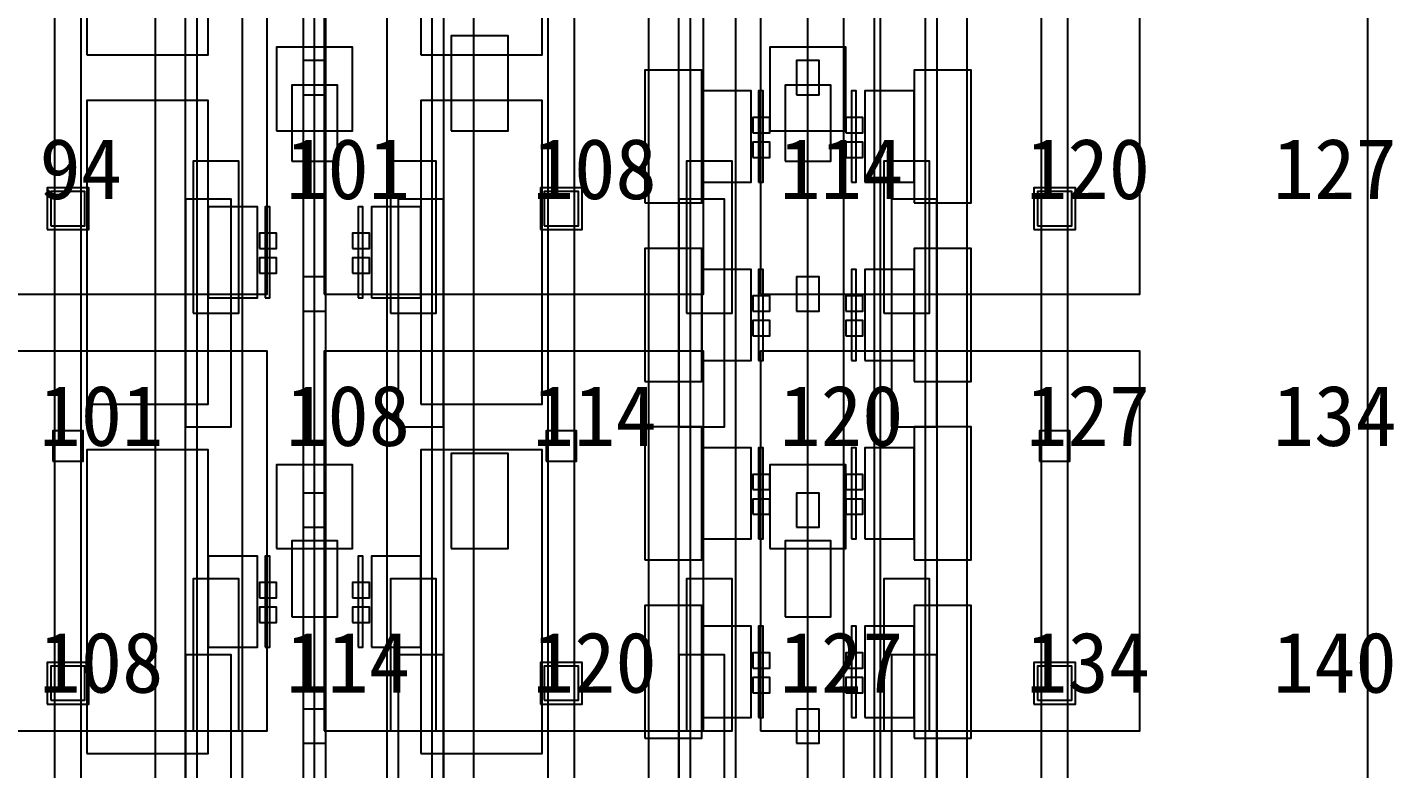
# Model space of a CAD drawing. Header units: metres. Extents: x -1640 to 1560, y -268 to 2338.
# Drawn here: x -34.32 to 1.68, y 2070 to 2089.53 of the extents above; entities that cross this region are included whole.
import ezdxf

# ---------------------------------------------------------------- set-up
doc = ezdxf.new("R2010")
doc.units = ezdxf.units.M
for name, color, linetype in [('1F_CHL', 4, 'Continuous'), ('1F_PUMP', 2, 'Continuous'), ('1F_SCR', 3, 'Continuous'), ('1F_STRUCT_COLUMN', 8, 'Continuous'), ('1F_ZONE', 3, 'Continuous'), ('2F_CSF_LATERAL_RACK_CONCEPT', 9, 'Continuous'), ('2F_RFG', 5, 'Continuous'), ('2F_STRUCT_COLUMN', 8, 'Continuous'), ('2F_VMB', 6, 'Continuous'), ('2F_ZONE', 3, 'Continuous'), ('3F_CLEANROOM_OVERHEAD_PIPE_DUCT_CONCEPT', 9, 'Continuous'), ('3F_EHS_EGRESS_DIST_M', 2, 'Continuous'), ('3F_FOUP', 5, 'Continuous'), ('3F_IMP', 1, 'Continuous'), ('3F_METRO', 2, 'Continuous'), ('3F_OHT', 9, 'Continuous'), ('3F_OHTV', 1, 'Continuous'), ('3F_STRUCT_COLUMN', 8, 'Continuous'), ('3F_TBAR', 6, 'Continuous'), ('3F_ZONE', 3, 'Continuous'), ('4F_FFU', 1, 'Continuous'), ('4F_STRUCT_PLENUM_TRUSS_CONCEPT', 9, 'Continuous'), ('4F_ZONE', 3, 'Continuous'), ('5F_CHL', 4, 'Continuous'), ('5F_PUMP', 2, 'Continuous'), ('5F_SCR', 3, 'Continuous'), ('5F_STRUCT_COLUMN', 8, 'Continuous'), ('5F_ZONE', 3, 'Continuous'), ('6F_CSF_LATERAL_RACK_CONCEPT', 9, 'Continuous'), ('6F_RFG', 5, 'Continuous'), ('6F_STRUCT_COLUMN', 8, 'Continuous'), ('6F_VMB', 6, 'Continuous'), ('6F_ZONE', 3, 'Continuous'), ('7F_CLEANROOM_OVERHEAD_PIPE_DUCT_CONCEPT', 9, 'Continuous'), ('7F_EHS_EGRESS_DIST_M', 2, 'Continuous'), ('7F_FOUP', 5, 'Continuous'), ('7F_IMP', 1, 'Continuous'), ('7F_METRO', 2, 'Continuous'), ('7F_OHT', 9, 'Continuous'), ('7F_OHTV', 1, 'Continuous'), ('7F_STRUCT_COLUMN', 8, 'Continuous'), ('7F_TBAR', 6, 'Continuous'), ('7F_ZONE', 3, 'Continuous'), ('8F_FFU', 1, 'Continuous'), ('8F_STRUCT_PLENUM_TRUSS_CONCEPT', 9, 'Continuous'), ('8F_ZONE', 3, 'Continuous'), ('EHS_TREATED_EXHAUST', 30, 'Continuous'), ('UTIL_PCW.R_CONCEPT', 1, 'Continuous'), ('UTIL_PCW.S_CONCEPT', 6, 'Continuous')]:
    doc.layers.add(name, color=color, linetype=linetype)

msp = doc.modelspace()

# ---------------------------------------------------------------- linework, layer by layer
at = {"layer": '1F_CHL'}
for points in [[(-23.15, 2086.8), (-21.65, 2086.8), (-21.65, 2089.3), (-23.15, 2089.3)], [(-23.15, 2075.8), (-21.65, 2075.8), (-21.65, 2078.3), (-23.15, 2078.3)]]:
    msp.add_lwpolyline(points, close=True, dxfattribs=at)
at = {"layer": '1F_PUMP'}
for points in [[(-29.95, 2082), (-28.75, 2082), (-28.75, 2086), (-29.95, 2086)], [(-24.75, 2082), (-23.55, 2082), (-23.55, 2086), (-24.75, 2086)], [(-16.95, 2082), (-15.75, 2082), (-15.75, 2086), (-16.95, 2086)], [(-11.75, 2082), (-10.55, 2082), (-10.55, 2086), (-11.75, 2086)], [(-29.95, 2071), (-28.75, 2071), (-28.75, 2075), (-29.95, 2075)], [(-24.75, 2071), (-23.55, 2071), (-23.55, 2075), (-24.75, 2075)], [(-16.95, 2071), (-15.75, 2071), (-15.75, 2075), (-16.95, 2075)], [(-11.75, 2071), (-10.55, 2071), (-10.55, 2075), (-11.75, 2075)]]:
    msp.add_lwpolyline(points, close=True, dxfattribs=at)
at = {"layer": '1F_SCR'}
for points in [[(-27.75, 2086.8), (-25.75, 2086.8), (-25.75, 2089), (-27.75, 2089)], [(-14.75, 2086.8), (-12.75, 2086.8), (-12.75, 2089), (-14.75, 2089)], [(-27.75, 2075.8), (-25.75, 2075.8), (-25.75, 2078), (-27.75, 2078)], [(-14.75, 2075.8), (-12.75, 2075.8), (-12.75, 2078), (-14.75, 2078)]]:
    msp.add_lwpolyline(points, close=True, dxfattribs=at)
at = {"layer": '1F_STRUCT_COLUMN'}
for points in [[(-33.8, 2084.2), (-32.7, 2084.2), (-32.7, 2085.3), (-33.8, 2085.3)], [(-20.8, 2084.2), (-19.7, 2084.2), (-19.7, 2085.3), (-20.8, 2085.3)], [(-7.8, 2084.2), (-6.7, 2084.2), (-6.7, 2085.3), (-7.8, 2085.3)], [(-33.8, 2071.7), (-32.7, 2071.7), (-32.7, 2072.8), (-33.8, 2072.8)], [(-20.8, 2071.7), (-19.7, 2071.7), (-19.7, 2072.8), (-20.8, 2072.8)], [(-7.8, 2071.7), (-6.7, 2071.7), (-6.7, 2072.8), (-7.8, 2072.8)]]:
    msp.add_lwpolyline(points, close=True, dxfattribs=at)
at = {"layer": '1F_ZONE'}
msp.add_lwpolyline([(-223.5, 1966), (1, 1966), (1, 2117), (-223.5, 2117)], close=True, dxfattribs=at)
at = {"layer": '2F_CSF_LATERAL_RACK_CONCEPT'}
for points in [[(-30.95, 1970), (-30.15, 1970), (-30.15, 2113), (-30.95, 2113)], [(-23.35, 1970), (-22.55, 1970), (-22.55, 2113), (-23.35, 2113)], [(-17.95, 1970), (-17.15, 1970), (-17.15, 2113), (-17.95, 2113)], [(-10.35, 1970), (-9.55, 1970), (-9.55, 2113), (-10.35, 2113)]]:
    msp.add_lwpolyline(points, close=True, dxfattribs=at)
at = {"layer": '2F_RFG'}
for points in [[(-30.15, 2079), (-28.95, 2079), (-28.95, 2085), (-30.15, 2085)], [(-24.55, 2079), (-23.35, 2079), (-23.35, 2085), (-24.55, 2085)], [(-17.15, 2079), (-15.95, 2079), (-15.95, 2085), (-17.15, 2085)], [(-11.55, 2079), (-10.35, 2079), (-10.35, 2085), (-11.55, 2085)], [(-30.15, 2067), (-28.95, 2067), (-28.95, 2073), (-30.15, 2073)], [(-24.55, 2067), (-23.35, 2067), (-23.35, 2073), (-24.55, 2073)], [(-17.15, 2067), (-15.95, 2067), (-15.95, 2073), (-17.15, 2073)], [(-11.55, 2067), (-10.35, 2067), (-10.35, 2073), (-11.55, 2073)]]:
    msp.add_lwpolyline(points, close=True, dxfattribs=at)
at = {"layer": '2F_STRUCT_COLUMN'}
for points in [[(-33.7, 2084.3), (-32.8, 2084.3), (-32.8, 2085.2), (-33.7, 2085.2)], [(-20.7, 2084.3), (-19.8, 2084.3), (-19.8, 2085.2), (-20.7, 2085.2)], [(-7.7, 2084.3), (-6.8, 2084.3), (-6.8, 2085.2), (-7.7, 2085.2)], [(-33.7, 2071.8), (-32.8, 2071.8), (-32.8, 2072.7), (-33.7, 2072.7)], [(-20.7, 2071.8), (-19.8, 2071.8), (-19.8, 2072.7), (-20.7, 2072.7)], [(-7.7, 2071.8), (-6.8, 2071.8), (-6.8, 2072.7), (-7.7, 2072.7)]]:
    msp.add_lwpolyline(points, close=True, dxfattribs=at)
at = {"layer": '2F_VMB'}
for points in [[(-27.35, 2086), (-26.15, 2086), (-26.15, 2088), (-27.35, 2088)], [(-14.35, 2086), (-13.15, 2086), (-13.15, 2088), (-14.35, 2088)], [(-27.35, 2074), (-26.15, 2074), (-26.15, 2076), (-27.35, 2076)], [(-14.35, 2074), (-13.15, 2074), (-13.15, 2076), (-14.35, 2076)]]:
    msp.add_lwpolyline(points, close=True, dxfattribs=at)
at = {"layer": '2F_ZONE'}
msp.add_lwpolyline([(-223.5, 1966), (1, 1966), (1, 2117), (-223.5, 2117)], close=True, dxfattribs=at)
at = {"layer": '3F_CLEANROOM_OVERHEAD_PIPE_DUCT_CONCEPT'}
for points in [[(-29.85, 1969), (-28.65, 1969), (-28.65, 2114), (-29.85, 2114)], [(-24.85, 1969), (-23.65, 1969), (-23.65, 2114), (-24.85, 2114)], [(-16.85, 1969), (-15.65, 1969), (-15.65, 2114), (-16.85, 2114)], [(-11.85, 1969), (-10.65, 1969), (-10.65, 2114), (-11.85, 2114)]]:
    msp.add_lwpolyline(points, close=True, dxfattribs=at)
at = {"layer": '3F_FOUP'}
for points in [[(-15.2, 2086.75), (-14.75, 2086.75), (-14.75, 2087.15), (-15.2, 2087.15)], [(-12.75, 2086.75), (-12.3, 2086.75), (-12.3, 2087.15), (-12.75, 2087.15)], [(-15.2, 2086.1), (-14.75, 2086.1), (-14.75, 2086.5), (-15.2, 2086.5)], [(-12.75, 2086.1), (-12.3, 2086.1), (-12.3, 2086.5), (-12.75, 2086.5)], [(-28.2, 2083.7), (-27.75, 2083.7), (-27.75, 2084.1), (-28.2, 2084.1)], [(-25.75, 2083.7), (-25.3, 2083.7), (-25.3, 2084.1), (-25.75, 2084.1)], [(-28.2, 2083.05), (-27.75, 2083.05), (-27.75, 2083.45), (-28.2, 2083.45)], [(-25.75, 2083.05), (-25.3, 2083.05), (-25.3, 2083.45), (-25.75, 2083.45)], [(-15.2, 2082.05), (-14.75, 2082.05), (-14.75, 2082.45), (-15.2, 2082.45)], [(-12.75, 2082.05), (-12.3, 2082.05), (-12.3, 2082.45), (-12.75, 2082.45)], [(-15.2, 2081.4), (-14.75, 2081.4), (-14.75, 2081.8), (-15.2, 2081.8)], [(-12.75, 2081.4), (-12.3, 2081.4), (-12.3, 2081.8), (-12.75, 2081.8)], [(-15.2, 2077.35), (-14.75, 2077.35), (-14.75, 2077.75), (-15.2, 2077.75)], [(-12.75, 2077.35), (-12.3, 2077.35), (-12.3, 2077.75), (-12.75, 2077.75)], [(-15.2, 2076.7), (-14.75, 2076.7), (-14.75, 2077.1), (-15.2, 2077.1)], [(-12.75, 2076.7), (-12.3, 2076.7), (-12.3, 2077.1), (-12.75, 2077.1)], [(-28.2, 2074.5), (-27.75, 2074.5), (-27.75, 2074.9), (-28.2, 2074.9)], [(-25.75, 2074.5), (-25.3, 2074.5), (-25.3, 2074.9), (-25.75, 2074.9)], [(-28.2, 2073.85), (-27.75, 2073.85), (-27.75, 2074.25), (-28.2, 2074.25)], [(-25.75, 2073.85), (-25.3, 2073.85), (-25.3, 2074.25), (-25.75, 2074.25)], [(-15.2, 2072.65), (-14.75, 2072.65), (-14.75, 2073.05), (-15.2, 2073.05)], [(-12.75, 2072.65), (-12.3, 2072.65), (-12.3, 2073.05), (-12.75, 2073.05)], [(-15.2, 2072), (-14.75, 2072), (-14.75, 2072.4), (-15.2, 2072.4)], [(-12.75, 2072), (-12.3, 2072), (-12.3, 2072.4), (-12.75, 2072.4)]]:
    msp.add_lwpolyline(points, close=True, dxfattribs=at)
at = {"layer": '3F_IMP'}
for points in [[(-32.75, 2088.8), (-29.55, 2088.8), (-29.55, 2096.8), (-32.75, 2096.8)], [(-23.95, 2088.8), (-20.75, 2088.8), (-20.75, 2096.8), (-23.95, 2096.8)], [(-32.75, 2079.6), (-29.55, 2079.6), (-29.55, 2087.6), (-32.75, 2087.6)], [(-23.95, 2079.6), (-20.75, 2079.6), (-20.75, 2087.6), (-23.95, 2087.6)], [(-29.55, 2082.4), (-28.25, 2082.4), (-28.25, 2084.8), (-29.55, 2084.8)], [(-25.25, 2082.4), (-23.95, 2082.4), (-23.95, 2084.8), (-25.25, 2084.8)], [(-32.75, 2070.4), (-29.55, 2070.4), (-29.55, 2078.4), (-32.75, 2078.4)], [(-23.95, 2070.4), (-20.75, 2070.4), (-20.75, 2078.4), (-23.95, 2078.4)], [(-29.55, 2073.2), (-28.25, 2073.2), (-28.25, 2075.6), (-29.55, 2075.6)], [(-25.25, 2073.2), (-23.95, 2073.2), (-23.95, 2075.6), (-25.25, 2075.6)]]:
    msp.add_lwpolyline(points, close=True, dxfattribs=at)
at = {"layer": '3F_METRO'}
for points in [[(-18.05, 2084.9), (-16.55, 2084.9), (-16.55, 2088.4), (-18.05, 2088.4)], [(-10.95, 2084.9), (-9.45, 2084.9), (-9.45, 2088.4), (-10.95, 2088.4)], [(-16.55, 2085.45), (-15.25, 2085.45), (-15.25, 2087.85), (-16.55, 2087.85)], [(-12.25, 2085.45), (-10.95, 2085.45), (-10.95, 2087.85), (-12.25, 2087.85)], [(-18.05, 2080.2), (-16.55, 2080.2), (-16.55, 2083.7), (-18.05, 2083.7)], [(-10.95, 2080.2), (-9.45, 2080.2), (-9.45, 2083.7), (-10.95, 2083.7)], [(-16.55, 2080.75), (-15.25, 2080.75), (-15.25, 2083.15), (-16.55, 2083.15)], [(-12.25, 2080.75), (-10.95, 2080.75), (-10.95, 2083.15), (-12.25, 2083.15)], [(-18.05, 2075.5), (-16.55, 2075.5), (-16.55, 2079), (-18.05, 2079)], [(-10.95, 2075.5), (-9.45, 2075.5), (-9.45, 2079), (-10.95, 2079)], [(-16.55, 2076.05), (-15.25, 2076.05), (-15.25, 2078.45), (-16.55, 2078.45)], [(-12.25, 2076.05), (-10.95, 2076.05), (-10.95, 2078.45), (-12.25, 2078.45)], [(-18.05, 2070.8), (-16.55, 2070.8), (-16.55, 2074.3), (-18.05, 2074.3)], [(-10.95, 2070.8), (-9.45, 2070.8), (-9.45, 2074.3), (-10.95, 2074.3)], [(-16.55, 2071.35), (-15.25, 2071.35), (-15.25, 2073.75), (-16.55, 2073.75)], [(-12.25, 2071.35), (-10.95, 2071.35), (-10.95, 2073.75), (-12.25, 2073.75)]]:
    msp.add_lwpolyline(points, close=True, dxfattribs=at)
at = {"layer": '3F_OHT'}
for p, q in [((-26.75, 2045.5), (-26.75, 2114)), ((-13.75, 2045.5), (-13.75, 2114))]:
    msp.add_line(p, q, dxfattribs=at)
at = {"layer": '3F_OHTV'}
for points in [[(-27.05, 2087.75), (-26.45, 2087.75), (-26.45, 2088.65), (-27.05, 2088.65)], [(-14.05, 2087.75), (-13.45, 2087.75), (-13.45, 2088.65), (-14.05, 2088.65)], [(-27.05, 2082.05), (-26.45, 2082.05), (-26.45, 2082.95), (-27.05, 2082.95)], [(-14.05, 2082.05), (-13.45, 2082.05), (-13.45, 2082.95), (-14.05, 2082.95)], [(-27.05, 2076.36), (-26.45, 2076.36), (-26.45, 2077.26), (-27.05, 2077.26)], [(-14.05, 2076.36), (-13.45, 2076.36), (-13.45, 2077.26), (-14.05, 2077.26)], [(-27.05, 2070.67), (-26.45, 2070.67), (-26.45, 2071.57), (-27.05, 2071.57)], [(-14.05, 2070.67), (-13.45, 2070.67), (-13.45, 2071.57), (-14.05, 2071.57)]]:
    msp.add_lwpolyline(points, close=True, dxfattribs=at)
at = {"layer": '3F_STRUCT_COLUMN'}
for points in [[(-33.65, 2078.1), (-32.85, 2078.1), (-32.85, 2078.9), (-33.65, 2078.9)], [(-20.65, 2078.1), (-19.85, 2078.1), (-19.85, 2078.9), (-20.65, 2078.9)], [(-7.65, 2078.1), (-6.85, 2078.1), (-6.85, 2078.9), (-7.65, 2078.9)]]:
    msp.add_lwpolyline(points, close=True, dxfattribs=at)
at = {"layer": '3F_TBAR'}
for points in [[(-15.05, 2085.45), (-14.93, 2085.45), (-14.93, 2087.85), (-15.05, 2087.85)], [(-12.6, 2085.45), (-12.48, 2085.45), (-12.48, 2087.85), (-12.6, 2087.85)], [(-28.05, 2082.4), (-27.93, 2082.4), (-27.93, 2084.8), (-28.05, 2084.8)], [(-25.6, 2082.4), (-25.48, 2082.4), (-25.48, 2084.8), (-25.6, 2084.8)], [(-15.05, 2080.75), (-14.93, 2080.75), (-14.93, 2083.15), (-15.05, 2083.15)], [(-12.6, 2080.75), (-12.48, 2080.75), (-12.48, 2083.15), (-12.6, 2083.15)], [(-15.05, 2076.05), (-14.93, 2076.05), (-14.93, 2078.45), (-15.05, 2078.45)], [(-12.6, 2076.05), (-12.48, 2076.05), (-12.48, 2078.45), (-12.6, 2078.45)], [(-28.05, 2073.2), (-27.93, 2073.2), (-27.93, 2075.6), (-28.05, 2075.6)], [(-25.6, 2073.2), (-25.48, 2073.2), (-25.48, 2075.6), (-25.6, 2075.6)], [(-15.05, 2071.35), (-14.93, 2071.35), (-14.93, 2073.75), (-15.05, 2073.75)], [(-12.6, 2071.35), (-12.48, 2071.35), (-12.48, 2073.75), (-12.6, 2073.75)]]:
    msp.add_lwpolyline(points, close=True, dxfattribs=at)
at = {"layer": '3F_ZONE'}
msp.add_lwpolyline([(-223.5, 1966), (1, 1966), (1, 2117), (-223.5, 2117)], close=True, dxfattribs=at)
at = {"layer": '4F_FFU'}
for points in [[(-38, 2082.5), (-28, 2082.5), (-28, 2092.5), (-38, 2092.5)], [(-26.5, 2082.5), (-16.5, 2082.5), (-16.5, 2092.5), (-26.5, 2092.5)], [(-15, 2082.5), (-5, 2082.5), (-5, 2092.5), (-15, 2092.5)], [(-38, 2071), (-28, 2071), (-28, 2081), (-38, 2081)], [(-26.5, 2071), (-16.5, 2071), (-16.5, 2081), (-26.5, 2081)], [(-15, 2071), (-5, 2071), (-5, 2081), (-15, 2081)]]:
    msp.add_lwpolyline(points, close=True, dxfattribs=at)
at = {"layer": '4F_STRUCT_PLENUM_TRUSS_CONCEPT'}
for points in [[(-33.6, 1966), (-32.9, 1966), (-32.9, 2117), (-33.6, 2117)], [(-20.6, 1966), (-19.9, 1966), (-19.9, 2117), (-20.6, 2117)], [(-7.6, 1966), (-6.9, 1966), (-6.9, 2117), (-7.6, 2117)]]:
    msp.add_lwpolyline(points, close=True, dxfattribs=at)
at = {"layer": '4F_ZONE'}
msp.add_lwpolyline([(-223.5, 1966), (1, 1966), (1, 2117), (-223.5, 2117)], close=True, dxfattribs=at)
at = {"layer": '5F_CHL'}
for points in [[(-23.15, 2086.8), (-21.65, 2086.8), (-21.65, 2089.3), (-23.15, 2089.3)], [(-23.15, 2075.8), (-21.65, 2075.8), (-21.65, 2078.3), (-23.15, 2078.3)]]:
    msp.add_lwpolyline(points, close=True, dxfattribs=at)
at = {"layer": '5F_PUMP'}
for points in [[(-29.95, 2082), (-28.75, 2082), (-28.75, 2086), (-29.95, 2086)], [(-24.75, 2082), (-23.55, 2082), (-23.55, 2086), (-24.75, 2086)], [(-16.95, 2082), (-15.75, 2082), (-15.75, 2086), (-16.95, 2086)], [(-11.75, 2082), (-10.55, 2082), (-10.55, 2086), (-11.75, 2086)], [(-29.95, 2071), (-28.75, 2071), (-28.75, 2075), (-29.95, 2075)], [(-24.75, 2071), (-23.55, 2071), (-23.55, 2075), (-24.75, 2075)], [(-16.95, 2071), (-15.75, 2071), (-15.75, 2075), (-16.95, 2075)], [(-11.75, 2071), (-10.55, 2071), (-10.55, 2075), (-11.75, 2075)]]:
    msp.add_lwpolyline(points, close=True, dxfattribs=at)
at = {"layer": '5F_SCR'}
for points in [[(-27.75, 2086.8), (-25.75, 2086.8), (-25.75, 2089), (-27.75, 2089)], [(-14.75, 2086.8), (-12.75, 2086.8), (-12.75, 2089), (-14.75, 2089)], [(-27.75, 2075.8), (-25.75, 2075.8), (-25.75, 2078), (-27.75, 2078)], [(-14.75, 2075.8), (-12.75, 2075.8), (-12.75, 2078), (-14.75, 2078)]]:
    msp.add_lwpolyline(points, close=True, dxfattribs=at)
at = {"layer": '5F_STRUCT_COLUMN'}
for points in [[(-33.8, 2084.2), (-32.7, 2084.2), (-32.7, 2085.3), (-33.8, 2085.3)], [(-20.8, 2084.2), (-19.7, 2084.2), (-19.7, 2085.3), (-20.8, 2085.3)], [(-7.8, 2084.2), (-6.7, 2084.2), (-6.7, 2085.3), (-7.8, 2085.3)], [(-33.8, 2071.7), (-32.7, 2071.7), (-32.7, 2072.8), (-33.8, 2072.8)], [(-20.8, 2071.7), (-19.7, 2071.7), (-19.7, 2072.8), (-20.8, 2072.8)], [(-7.8, 2071.7), (-6.7, 2071.7), (-6.7, 2072.8), (-7.8, 2072.8)]]:
    msp.add_lwpolyline(points, close=True, dxfattribs=at)
at = {"layer": '5F_ZONE'}
msp.add_lwpolyline([(-223.5, 1966), (1, 1966), (1, 2117), (-223.5, 2117)], close=True, dxfattribs=at)
at = {"layer": '6F_CSF_LATERAL_RACK_CONCEPT'}
for points in [[(-30.95, 1970), (-30.15, 1970), (-30.15, 2113), (-30.95, 2113)], [(-23.35, 1970), (-22.55, 1970), (-22.55, 2113), (-23.35, 2113)], [(-17.95, 1970), (-17.15, 1970), (-17.15, 2113), (-17.95, 2113)], [(-10.35, 1970), (-9.55, 1970), (-9.55, 2113), (-10.35, 2113)]]:
    msp.add_lwpolyline(points, close=True, dxfattribs=at)
at = {"layer": '6F_RFG'}
for points in [[(-30.15, 2079), (-28.95, 2079), (-28.95, 2085), (-30.15, 2085)], [(-24.55, 2079), (-23.35, 2079), (-23.35, 2085), (-24.55, 2085)], [(-17.15, 2079), (-15.95, 2079), (-15.95, 2085), (-17.15, 2085)], [(-11.55, 2079), (-10.35, 2079), (-10.35, 2085), (-11.55, 2085)], [(-30.15, 2067), (-28.95, 2067), (-28.95, 2073), (-30.15, 2073)], [(-24.55, 2067), (-23.35, 2067), (-23.35, 2073), (-24.55, 2073)], [(-17.15, 2067), (-15.95, 2067), (-15.95, 2073), (-17.15, 2073)], [(-11.55, 2067), (-10.35, 2067), (-10.35, 2073), (-11.55, 2073)]]:
    msp.add_lwpolyline(points, close=True, dxfattribs=at)
at = {"layer": '6F_STRUCT_COLUMN'}
for points in [[(-33.7, 2084.3), (-32.8, 2084.3), (-32.8, 2085.2), (-33.7, 2085.2)], [(-20.7, 2084.3), (-19.8, 2084.3), (-19.8, 2085.2), (-20.7, 2085.2)], [(-7.7, 2084.3), (-6.8, 2084.3), (-6.8, 2085.2), (-7.7, 2085.2)], [(-33.7, 2071.8), (-32.8, 2071.8), (-32.8, 2072.7), (-33.7, 2072.7)], [(-20.7, 2071.8), (-19.8, 2071.8), (-19.8, 2072.7), (-20.7, 2072.7)], [(-7.7, 2071.8), (-6.8, 2071.8), (-6.8, 2072.7), (-7.7, 2072.7)]]:
    msp.add_lwpolyline(points, close=True, dxfattribs=at)
at = {"layer": '6F_VMB'}
for points in [[(-27.35, 2086), (-26.15, 2086), (-26.15, 2088), (-27.35, 2088)], [(-14.35, 2086), (-13.15, 2086), (-13.15, 2088), (-14.35, 2088)], [(-27.35, 2074), (-26.15, 2074), (-26.15, 2076), (-27.35, 2076)], [(-14.35, 2074), (-13.15, 2074), (-13.15, 2076), (-14.35, 2076)]]:
    msp.add_lwpolyline(points, close=True, dxfattribs=at)
at = {"layer": '6F_ZONE'}
msp.add_lwpolyline([(-223.5, 1966), (1, 1966), (1, 2117), (-223.5, 2117)], close=True, dxfattribs=at)
at = {"layer": '7F_CLEANROOM_OVERHEAD_PIPE_DUCT_CONCEPT'}
for points in [[(-29.85, 1969), (-28.65, 1969), (-28.65, 2114), (-29.85, 2114)], [(-24.85, 1969), (-23.65, 1969), (-23.65, 2114), (-24.85, 2114)], [(-16.85, 1969), (-15.65, 1969), (-15.65, 2114), (-16.85, 2114)], [(-11.85, 1969), (-10.65, 1969), (-10.65, 2114), (-11.85, 2114)]]:
    msp.add_lwpolyline(points, close=True, dxfattribs=at)
at = {"layer": '7F_FOUP'}
for points in [[(-15.2, 2086.75), (-14.75, 2086.75), (-14.75, 2087.15), (-15.2, 2087.15)], [(-12.75, 2086.75), (-12.3, 2086.75), (-12.3, 2087.15), (-12.75, 2087.15)], [(-15.2, 2086.1), (-14.75, 2086.1), (-14.75, 2086.5), (-15.2, 2086.5)], [(-12.75, 2086.1), (-12.3, 2086.1), (-12.3, 2086.5), (-12.75, 2086.5)], [(-28.2, 2083.7), (-27.75, 2083.7), (-27.75, 2084.1), (-28.2, 2084.1)], [(-25.75, 2083.7), (-25.3, 2083.7), (-25.3, 2084.1), (-25.75, 2084.1)], [(-28.2, 2083.05), (-27.75, 2083.05), (-27.75, 2083.45), (-28.2, 2083.45)], [(-25.75, 2083.05), (-25.3, 2083.05), (-25.3, 2083.45), (-25.75, 2083.45)], [(-15.2, 2082.05), (-14.75, 2082.05), (-14.75, 2082.45), (-15.2, 2082.45)], [(-12.75, 2082.05), (-12.3, 2082.05), (-12.3, 2082.45), (-12.75, 2082.45)], [(-15.2, 2081.4), (-14.75, 2081.4), (-14.75, 2081.8), (-15.2, 2081.8)], [(-12.75, 2081.4), (-12.3, 2081.4), (-12.3, 2081.8), (-12.75, 2081.8)], [(-15.2, 2077.35), (-14.75, 2077.35), (-14.75, 2077.75), (-15.2, 2077.75)], [(-12.75, 2077.35), (-12.3, 2077.35), (-12.3, 2077.75), (-12.75, 2077.75)], [(-15.2, 2076.7), (-14.75, 2076.7), (-14.75, 2077.1), (-15.2, 2077.1)], [(-12.75, 2076.7), (-12.3, 2076.7), (-12.3, 2077.1), (-12.75, 2077.1)], [(-28.2, 2074.5), (-27.75, 2074.5), (-27.75, 2074.9), (-28.2, 2074.9)], [(-25.75, 2074.5), (-25.3, 2074.5), (-25.3, 2074.9), (-25.75, 2074.9)], [(-28.2, 2073.85), (-27.75, 2073.85), (-27.75, 2074.25), (-28.2, 2074.25)], [(-25.75, 2073.85), (-25.3, 2073.85), (-25.3, 2074.25), (-25.75, 2074.25)], [(-15.2, 2072.65), (-14.75, 2072.65), (-14.75, 2073.05), (-15.2, 2073.05)], [(-12.75, 2072.65), (-12.3, 2072.65), (-12.3, 2073.05), (-12.75, 2073.05)], [(-15.2, 2072), (-14.75, 2072), (-14.75, 2072.4), (-15.2, 2072.4)], [(-12.75, 2072), (-12.3, 2072), (-12.3, 2072.4), (-12.75, 2072.4)]]:
    msp.add_lwpolyline(points, close=True, dxfattribs=at)
at = {"layer": '7F_IMP'}
for points in [[(-32.75, 2088.8), (-29.55, 2088.8), (-29.55, 2096.8), (-32.75, 2096.8)], [(-23.95, 2088.8), (-20.75, 2088.8), (-20.75, 2096.8), (-23.95, 2096.8)], [(-32.75, 2079.6), (-29.55, 2079.6), (-29.55, 2087.6), (-32.75, 2087.6)], [(-23.95, 2079.6), (-20.75, 2079.6), (-20.75, 2087.6), (-23.95, 2087.6)], [(-29.55, 2082.4), (-28.25, 2082.4), (-28.25, 2084.8), (-29.55, 2084.8)], [(-25.25, 2082.4), (-23.95, 2082.4), (-23.95, 2084.8), (-25.25, 2084.8)], [(-32.75, 2070.4), (-29.55, 2070.4), (-29.55, 2078.4), (-32.75, 2078.4)], [(-23.95, 2070.4), (-20.75, 2070.4), (-20.75, 2078.4), (-23.95, 2078.4)], [(-29.55, 2073.2), (-28.25, 2073.2), (-28.25, 2075.6), (-29.55, 2075.6)], [(-25.25, 2073.2), (-23.95, 2073.2), (-23.95, 2075.6), (-25.25, 2075.6)]]:
    msp.add_lwpolyline(points, close=True, dxfattribs=at)
at = {"layer": '7F_METRO'}
for points in [[(-18.05, 2084.9), (-16.55, 2084.9), (-16.55, 2088.4), (-18.05, 2088.4)], [(-10.95, 2084.9), (-9.45, 2084.9), (-9.45, 2088.4), (-10.95, 2088.4)], [(-16.55, 2085.45), (-15.25, 2085.45), (-15.25, 2087.85), (-16.55, 2087.85)], [(-12.25, 2085.45), (-10.95, 2085.45), (-10.95, 2087.85), (-12.25, 2087.85)], [(-18.05, 2080.2), (-16.55, 2080.2), (-16.55, 2083.7), (-18.05, 2083.7)], [(-10.95, 2080.2), (-9.45, 2080.2), (-9.45, 2083.7), (-10.95, 2083.7)], [(-16.55, 2080.75), (-15.25, 2080.75), (-15.25, 2083.15), (-16.55, 2083.15)], [(-12.25, 2080.75), (-10.95, 2080.75), (-10.95, 2083.15), (-12.25, 2083.15)], [(-18.05, 2075.5), (-16.55, 2075.5), (-16.55, 2079), (-18.05, 2079)], [(-10.95, 2075.5), (-9.45, 2075.5), (-9.45, 2079), (-10.95, 2079)], [(-16.55, 2076.05), (-15.25, 2076.05), (-15.25, 2078.45), (-16.55, 2078.45)], [(-12.25, 2076.05), (-10.95, 2076.05), (-10.95, 2078.45), (-12.25, 2078.45)], [(-18.05, 2070.8), (-16.55, 2070.8), (-16.55, 2074.3), (-18.05, 2074.3)], [(-10.95, 2070.8), (-9.45, 2070.8), (-9.45, 2074.3), (-10.95, 2074.3)], [(-16.55, 2071.35), (-15.25, 2071.35), (-15.25, 2073.75), (-16.55, 2073.75)], [(-12.25, 2071.35), (-10.95, 2071.35), (-10.95, 2073.75), (-12.25, 2073.75)]]:
    msp.add_lwpolyline(points, close=True, dxfattribs=at)
at = {"layer": '7F_OHT'}
for p, q in [((-26.75, 2045.5), (-26.75, 2114)), ((-13.75, 2045.5), (-13.75, 2114))]:
    msp.add_line(p, q, dxfattribs=at)
at = {"layer": '7F_OHTV'}
for points in [[(-27.05, 2087.75), (-26.45, 2087.75), (-26.45, 2088.65), (-27.05, 2088.65)], [(-14.05, 2087.75), (-13.45, 2087.75), (-13.45, 2088.65), (-14.05, 2088.65)], [(-27.05, 2082.05), (-26.45, 2082.05), (-26.45, 2082.95), (-27.05, 2082.95)], [(-14.05, 2082.05), (-13.45, 2082.05), (-13.45, 2082.95), (-14.05, 2082.95)], [(-27.05, 2076.36), (-26.45, 2076.36), (-26.45, 2077.26), (-27.05, 2077.26)], [(-14.05, 2076.36), (-13.45, 2076.36), (-13.45, 2077.26), (-14.05, 2077.26)], [(-27.05, 2070.67), (-26.45, 2070.67), (-26.45, 2071.57), (-27.05, 2071.57)], [(-14.05, 2070.67), (-13.45, 2070.67), (-13.45, 2071.57), (-14.05, 2071.57)]]:
    msp.add_lwpolyline(points, close=True, dxfattribs=at)
at = {"layer": '7F_STRUCT_COLUMN'}
for points in [[(-33.65, 2078.1), (-32.85, 2078.1), (-32.85, 2078.9), (-33.65, 2078.9)], [(-20.65, 2078.1), (-19.85, 2078.1), (-19.85, 2078.9), (-20.65, 2078.9)], [(-7.65, 2078.1), (-6.85, 2078.1), (-6.85, 2078.9), (-7.65, 2078.9)]]:
    msp.add_lwpolyline(points, close=True, dxfattribs=at)
at = {"layer": '7F_TBAR'}
for points in [[(-15.05, 2085.45), (-14.93, 2085.45), (-14.93, 2087.85), (-15.05, 2087.85)], [(-12.6, 2085.45), (-12.48, 2085.45), (-12.48, 2087.85), (-12.6, 2087.85)], [(-28.05, 2082.4), (-27.93, 2082.4), (-27.93, 2084.8), (-28.05, 2084.8)], [(-25.6, 2082.4), (-25.48, 2082.4), (-25.48, 2084.8), (-25.6, 2084.8)], [(-15.05, 2080.75), (-14.93, 2080.75), (-14.93, 2083.15), (-15.05, 2083.15)], [(-12.6, 2080.75), (-12.48, 2080.75), (-12.48, 2083.15), (-12.6, 2083.15)], [(-15.05, 2076.05), (-14.93, 2076.05), (-14.93, 2078.45), (-15.05, 2078.45)], [(-12.6, 2076.05), (-12.48, 2076.05), (-12.48, 2078.45), (-12.6, 2078.45)], [(-28.05, 2073.2), (-27.93, 2073.2), (-27.93, 2075.6), (-28.05, 2075.6)], [(-25.6, 2073.2), (-25.48, 2073.2), (-25.48, 2075.6), (-25.6, 2075.6)], [(-15.05, 2071.35), (-14.93, 2071.35), (-14.93, 2073.75), (-15.05, 2073.75)], [(-12.6, 2071.35), (-12.48, 2071.35), (-12.48, 2073.75), (-12.6, 2073.75)]]:
    msp.add_lwpolyline(points, close=True, dxfattribs=at)
at = {"layer": '7F_ZONE'}
msp.add_lwpolyline([(-223.5, 1966), (1, 1966), (1, 2117), (-223.5, 2117)], close=True, dxfattribs=at)
at = {"layer": '8F_FFU'}
for points in [[(-38, 2082.5), (-28, 2082.5), (-28, 2092.5), (-38, 2092.5)], [(-26.5, 2082.5), (-16.5, 2082.5), (-16.5, 2092.5), (-26.5, 2092.5)], [(-15, 2082.5), (-5, 2082.5), (-5, 2092.5), (-15, 2092.5)], [(-38, 2071), (-28, 2071), (-28, 2081), (-38, 2081)], [(-26.5, 2071), (-16.5, 2071), (-16.5, 2081), (-26.5, 2081)], [(-15, 2071), (-5, 2071), (-5, 2081), (-15, 2081)]]:
    msp.add_lwpolyline(points, close=True, dxfattribs=at)
at = {"layer": '8F_STRUCT_PLENUM_TRUSS_CONCEPT'}
for points in [[(-33.6, 1966), (-32.9, 1966), (-32.9, 2117), (-33.6, 2117)], [(-20.6, 1966), (-19.9, 1966), (-19.9, 2117), (-20.6, 2117)], [(-7.6, 1966), (-6.9, 1966), (-6.9, 2117), (-7.6, 2117)]]:
    msp.add_lwpolyline(points, close=True, dxfattribs=at)
at = {"layer": '8F_ZONE'}
msp.add_lwpolyline([(-223.5, 1966), (1, 1966), (1, 2117), (-223.5, 2117)], close=True, dxfattribs=at)
at = {"layer": 'EHS_TREATED_EXHAUST'}
msp.add_lwpolyline([(-27.05, 1970), (-26.45, 1970), (-26.45, 2125), (-27.05, 2125)], close=True, dxfattribs=at)
msp.add_lwpolyline([(-27.05, 1970), (-26.45, 1970), (-26.45, 2125), (-27.05, 2125)], close=True, dxfattribs=at)
at = {"layer": 'UTIL_PCW.R_CONCEPT'}
msp.add_line((-11.995, 1971.78), (-11.995, 2111.23), dxfattribs=at)
msp.add_line((-11.995, 1971.78), (-11.995, 2111.23), dxfattribs=at)
at = {"layer": 'UTIL_PCW.S_CONCEPT'}
msp.add_line((-12.805, 1971.78), (-12.805, 2111.23), dxfattribs=at)
msp.add_line((-12.805, 1971.78), (-12.805, 2111.23), dxfattribs=at)

# ---------------------------------------------------------------- texts
at = {"layer": '3F_EHS_EGRESS_DIST_M'}
for s, p in [('94', (-34, 2085)), ('101', (-27.5, 2085)), ('108', (-21, 2085)), ('114', (-14.5, 2085)), ('120', (-8, 2085)), ('127', (-1.5, 2085)), ('101', (-34, 2078.5)), ('108', (-27.5, 2078.5)), ('114', (-21, 2078.5)), ('120', (-14.5, 2078.5)), ('127', (-8, 2078.5)), ('134', (-1.5, 2078.5)), ('108', (-34, 2072)), ('114', (-27.5, 2072)), ('120', (-21, 2072)), ('127', (-14.5, 2072)), ('134', (-8, 2072)), ('140', (-1.5, 2072))]:
    msp.add_text(s, height=1.6, dxfattribs=at).set_placement(p)
at = {"layer": '7F_EHS_EGRESS_DIST_M'}
for s, p in [('94', (-34, 2085)), ('101', (-27.5, 2085)), ('108', (-21, 2085)), ('114', (-14.5, 2085)), ('120', (-8, 2085)), ('127', (-1.5, 2085)), ('101', (-34, 2078.5)), ('108', (-27.5, 2078.5)), ('114', (-21, 2078.5)), ('120', (-14.5, 2078.5)), ('127', (-8, 2078.5)), ('134', (-1.5, 2078.5)), ('108', (-34, 2072)), ('114', (-27.5, 2072)), ('120', (-21, 2072)), ('127', (-14.5, 2072)), ('134', (-8, 2072)), ('140', (-1.5, 2072))]:
    msp.add_text(s, height=1.6, dxfattribs=at).set_placement(p)

doc.saveas('drawing.dxf')
